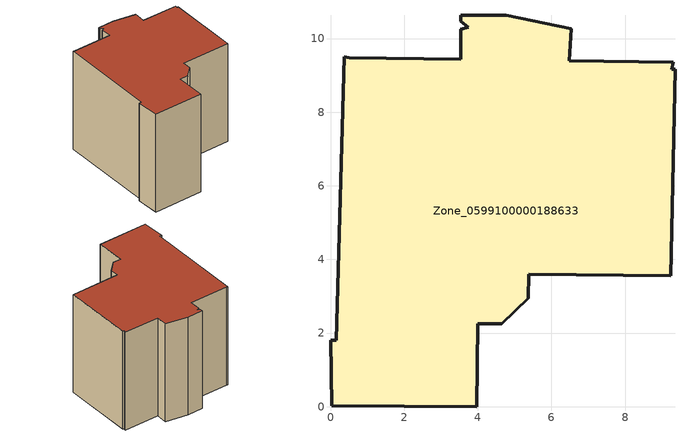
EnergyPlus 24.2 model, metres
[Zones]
Zone_0599100000188633
 floor ground (C_G): 0.16,1.8 0.37,9.51 0.51,9.48 3.54,9.44 3.54,10.26 3.75,10.31 3.54,10.46 3.54,10.63 4.78,10.62 6.53,10.27 6.49,9.4 9.3,9.35 9.27,9.16 9.36,9.16 9.24,3.55 5.39,3.6 5.37,2.95 4.65,2.25 4,2.25 3.97,0 0.03,0.02 0,1.8 z0
 wall outside (C_F): 3.97,0 4,2.25 4.65,2.25 5.37,2.95 5.39,3.6 9.24,3.55 9.36,9.16 9.27,9.16 9.3,9.35 6.49,9.4 6.53,10.27 4.78,10.62 3.54,10.63 3.54,10.46 3.75,10.31 3.54,10.26 3.54,9.44 0.51,9.48 0.37,9.51 0.16,1.8 0,1.8 0.03,0.02 3.97,0 z0:8.16
 roof outside (C_R): 0.37,9.51 0.16,1.8 0,1.8 0.03,0.02 3.97,0 4,2.25 4.65,2.25 5.37,2.95 5.39,3.6 9.24,3.55 9.36,9.16 9.27,9.16 9.3,9.35 6.49,9.4 6.53,10.27 4.78,10.62 3.54,10.63 3.54,10.46 3.75,10.31 3.54,10.26 3.54,9.44 0.51,9.48 z8.16
[BUILDING]
Pand.0599100000188633: North Axis=0; Terrain=City; Loads Convergence Tolerance Value=0.04; Temperature Convergence Tolerance Value=0.4; Solar Distribution=FullExterior; Maximum Number of Warmup Days=25; Minimum Number of Warmup Days=1
[Site:Location]
Rotterdam.The.Hague.AP_ZH_NLD Design_Conditions: Latitude=51.96; Longitude=4.45; Time Zone=1; Elevation=-4.5
[SITE:GROUNDTEMPERATURE:BUILDINGSURFACE]
18, 18, 18, 18, 18, 18, 18, 18, 18, 18, 18, 18
[MATERIAL] Thermal Absorptance=0.9; Solar Absorptance=0.7; Visible Absorptance=0.7
Name | Roughness | Thickness | Conductivity | Density | Specific Heat
G.TI.1975-1991 | MediumSmooth | 0.15 | 0.288461 | 540 | 1210
F.TI.1975-1991 | Rough | 0.3 | 0.230769 | 1920 | 840
R.TI.1975-1991 | MediumRough | 0.2 | 0.153846 | 1500 | 1000
[CONSTRUCTION]
C_G: G.TI.1975-1991
C_F: F.TI.1975-1991
C_R: R.TI.1975-1991
[ZONE]
Zone_0599100000188633: Type=1; Multiplier=1; Ceiling Height=Autocalculate; Volume=Autocalculate; Floor Area=autocalculate; Part of Total Floor Area=Yes
[ZONEINFILTRATION:DESIGNFLOWRATE]
Infil_Zone_0599100000188633: Zone or ZoneList or Space or SpaceList=Zone_0599100000188633; Schedule=AlwaysOn; Design Flow Rate Calculation Method=Flow/Area; Flow Rate per Floor Area=0.003; Constant Term Coefficient=1; Temperature Term Coefficient=0; Velocity Term Coefficient=0; Velocity Squared Term Coefficient=0
[HVACTEMPLATE:ZONE:IDEALLOADSAIRSYSTEM]
Zone_0599100000188633: Maximum Heating Supply Air Temperature=50; Minimum Cooling Supply Air Temperature=13; Maximum Heating Supply Air Humidity Ratio=0.0156; Minimum Cooling Supply Air Humidity Ratio=0.0077; Heating Limit=NoLimit; Cooling Limit=NoLimit; Dehumidification Control Type=ConstantSensibleHeatRatio; Cooling Sensible Heat Ratio=0.7; Dehumidification Setpoint=60; Humidification Control Type=None; Humidification Setpoint=30; Outdoor Air Method=None; Outdoor Air Flow Rate per Person=0.00944; Outdoor Air Flow Rate per Zone Floor Area=0; Outdoor Air Flow Rate per Zone=0; Demand Controlled Ventilation Type=None; Outdoor Air Economizer Type=NoEconomizer; Heat Recovery Type=None; Sensible Heat Recovery Effectiveness=0.7; Latent Heat Recovery Effectiveness=0.65
[ZONECONTROL:THERMOSTAT]
ThermostatControl_Zone_0599100000188633: Zone or ZoneList=Zone_0599100000188633; Control Type Schedule=DualSetpointControlType; Control 1=Thermostat_Zone_0599100000188633; Temperature Difference Between Cutout And Setpoint=0
[THERMOSTATSETPOINT:DUALSETPOINT]
Thermostat_Zone_0599100000188633: Heating Setpoint Temperature Schedule=HeatingSetpoint_Zone_0599100000188633; Cooling Setpoint Temperature Schedule=CoolingSetpoint_Zone_0599100000188633
[SCHEDULE:COMPACT]
HeatingSetpoint_Zone_0599100000188633: Through: 12/31, For: AllDays, Until: 24:00, 21
CoolingSetpoint_Zone_0599100000188633: Through: 12/31, For: AllDays, Until: 24:00, 24
DualSetpointControlType: Through: 12/31, For: AllDays, Until: 24:00, 4
AlwaysOn: Through: 12/31, For: AllDays, Until: 24:00, 1
